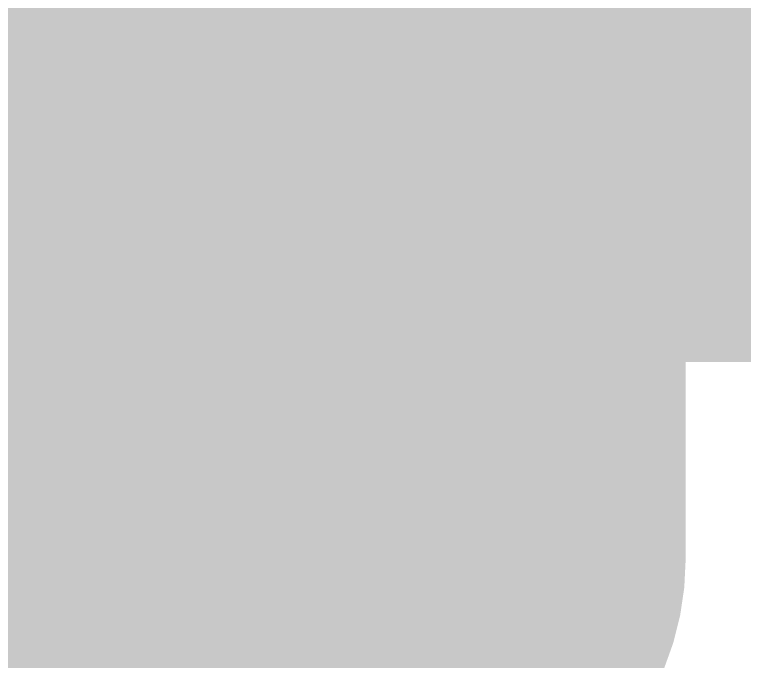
# Model space of a CAD drawing. Header units: inches. Extents: x 0.95 to 1.97, y 0.96 to 3.54.
# Drawn here: x 1.68987 to 1.70896, y 1.29761 to 1.31454 of the extents above; entities that cross this region are included whole.
import ezdxf

# ---------------------------------------------------------------- set-up
doc = ezdxf.new("R2010")
doc.units = ezdxf.units.IN
doc.header["$MEASUREMENT"] = 0
doc.layers.add('Sig 1', color=1, linetype='Continuous')
doc.layers.add('Sig 3', color=5, linetype='Continuous')

# ---------------------------------------------------------------- blocks, each defined once
blk = doc.blocks.new('MOLEX_0878321006_48')
at = {"layer": 'Sig 1'}
h = blk.add_hatch(color=1, dxfattribs=at)
edge = h.paths.add_edge_path()
edge.add_arc((0.133268, -0.15748), 0.019685, 90, 270)
edge.add_line((0.133268, -0.177165), (0.202165, -0.177165))
edge.add_arc((0.202165, -0.15748), 0.019685, 270, 450)
edge.add_line((0.202165, -0.137795), (0.133268, -0.137795))

msp = doc.modelspace()

# ---------------------------------------------------------------- linework, layer by layer
at = {"layer": 'Sig 1'}
msp.add_lwpolyline([(1.654536, 1.312944, 0.015, 0.015, 0), (1.727056, 1.312944, 0.015, 0.015, 0)], format="xyseb", dxfattribs=at)
at = {"layer": 'Sig 3'}
for points in [[(1.699926, 1.300278, 0.015, 0.015, 0), (1.699926, 1.3225, 0.015, 0.015, 0)], [(1.689581, 1.289933, 0.015, 0.015, 0), (1.699926, 1.300278, 0.015, 0.015, 0)]]:
    msp.add_lwpolyline(points, format="xyseb", dxfattribs=at)
msp.add_lwpolyline([(1.696176, 1.300278, 0.0075, 0.0075, 1), (1.703676, 1.300278, 0.0075, 0.0075, 1)], format="xyseb", close=True, dxfattribs=at)
msp.add_lwpolyline([(1.696176, 1.300278, 0.0075, 0.0075, 1), (1.703676, 1.300278, 0.0075, 0.0075, 1)], format="xyseb", close=True, dxfattribs=at)

# ---------------------------------------------------------------- block references
at = {"rotation": 180}
msp.add_blockref('MOLEX_0878321006_48', (1.817716, 1.16), dxfattribs=at)

doc.saveas('drawing.dxf')
